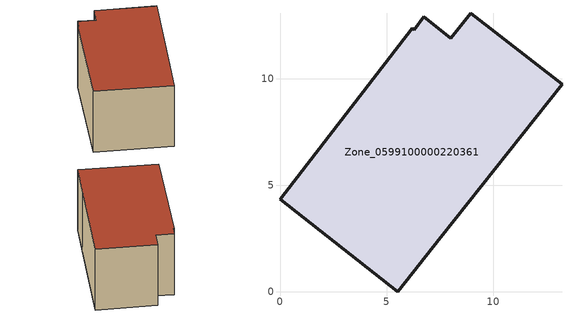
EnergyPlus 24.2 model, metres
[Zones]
Zone_0599100000220361
 floor ground (C_G): 7.53,2.56 5.51,0 0,4.35 6.21,12.35 6.28,12.29 6.75,12.89 8.01,11.89 8.94,13.07 13.22,9.74 z3.95
 wall outside (C_F): 5.51,0 7.53,2.56 13.22,9.74 8.94,13.07 8.01,11.89 6.75,12.89 6.28,12.29 6.21,12.35 0,4.35 5.51,0 z3.95:10.2
 roof outside (C_R): 6.28,12.29 6.21,12.35 0,4.35 5.51,0 7.53,2.56 13.22,9.74 8.94,13.07 8.01,11.89 6.75,12.89 z10.2
[BUILDING]
Pand.0599100000220361: North Axis=0; Terrain=City; Loads Convergence Tolerance Value=0.04; Temperature Convergence Tolerance Value=0.4; Solar Distribution=FullExterior; Maximum Number of Warmup Days=25; Minimum Number of Warmup Days=1
[Site:Location]
Rotterdam.The.Hague.AP_ZH_NLD Design_Conditions: Latitude=51.96; Longitude=4.45; Time Zone=1; Elevation=-4.5
[SITE:GROUNDTEMPERATURE:BUILDINGSURFACE]
18, 18, 18, 18, 18, 18, 18, 18, 18, 18, 18, 18
[MATERIAL] Thermal Absorptance=0.9; Solar Absorptance=0.7; Visible Absorptance=0.7
Name | Roughness | Thickness | Conductivity | Density | Specific Heat
G.TC.1975-1991 | MediumSmooth | 0.15 | 0.288461 | 540 | 1210
F.TC.1975-1991 | Rough | 0.3 | 0.230769 | 1920 | 840
R.TC.1975-1991 | MediumRough | 0.2 | 0.153846 | 1500 | 1000
[CONSTRUCTION]
C_G: G.TC.1975-1991
C_F: F.TC.1975-1991
C_R: R.TC.1975-1991
[ZONE]
Zone_0599100000220361: Type=1; Multiplier=1; Ceiling Height=Autocalculate; Volume=Autocalculate; Floor Area=autocalculate; Part of Total Floor Area=Yes
[ZONEINFILTRATION:DESIGNFLOWRATE]
Infil_Zone_0599100000220361: Zone or ZoneList or Space or SpaceList=Zone_0599100000220361; Schedule=AlwaysOn; Design Flow Rate Calculation Method=Flow/Area; Flow Rate per Floor Area=0.003; Constant Term Coefficient=1; Temperature Term Coefficient=0; Velocity Term Coefficient=0; Velocity Squared Term Coefficient=0
[HVACTEMPLATE:ZONE:IDEALLOADSAIRSYSTEM]
Zone_0599100000220361: Maximum Heating Supply Air Temperature=50; Minimum Cooling Supply Air Temperature=13; Maximum Heating Supply Air Humidity Ratio=0.0156; Minimum Cooling Supply Air Humidity Ratio=0.0077; Heating Limit=NoLimit; Cooling Limit=NoLimit; Dehumidification Control Type=ConstantSensibleHeatRatio; Cooling Sensible Heat Ratio=0.7; Dehumidification Setpoint=60; Humidification Control Type=None; Humidification Setpoint=30; Outdoor Air Method=None; Outdoor Air Flow Rate per Person=0.00944; Outdoor Air Flow Rate per Zone Floor Area=0; Outdoor Air Flow Rate per Zone=0; Demand Controlled Ventilation Type=None; Outdoor Air Economizer Type=NoEconomizer; Heat Recovery Type=None; Sensible Heat Recovery Effectiveness=0.7; Latent Heat Recovery Effectiveness=0.65
[ZONECONTROL:THERMOSTAT]
ThermostatControl_Zone_0599100000220361: Zone or ZoneList=Zone_0599100000220361; Control Type Schedule=DualSetpointControlType; Control 1=Thermostat_Zone_0599100000220361; Temperature Difference Between Cutout And Setpoint=0
[THERMOSTATSETPOINT:DUALSETPOINT]
Thermostat_Zone_0599100000220361: Heating Setpoint Temperature Schedule=HeatingSetpoint_Zone_0599100000220361; Cooling Setpoint Temperature Schedule=CoolingSetpoint_Zone_0599100000220361
[SCHEDULE:COMPACT]
HeatingSetpoint_Zone_0599100000220361: Through: 12/31, For: AllDays, Until: 24:00, 21
CoolingSetpoint_Zone_0599100000220361: Through: 12/31, For: AllDays, Until: 24:00, 24
DualSetpointControlType: Through: 12/31, For: AllDays, Until: 24:00, 4
AlwaysOn: Through: 12/31, For: AllDays, Until: 24:00, 1
